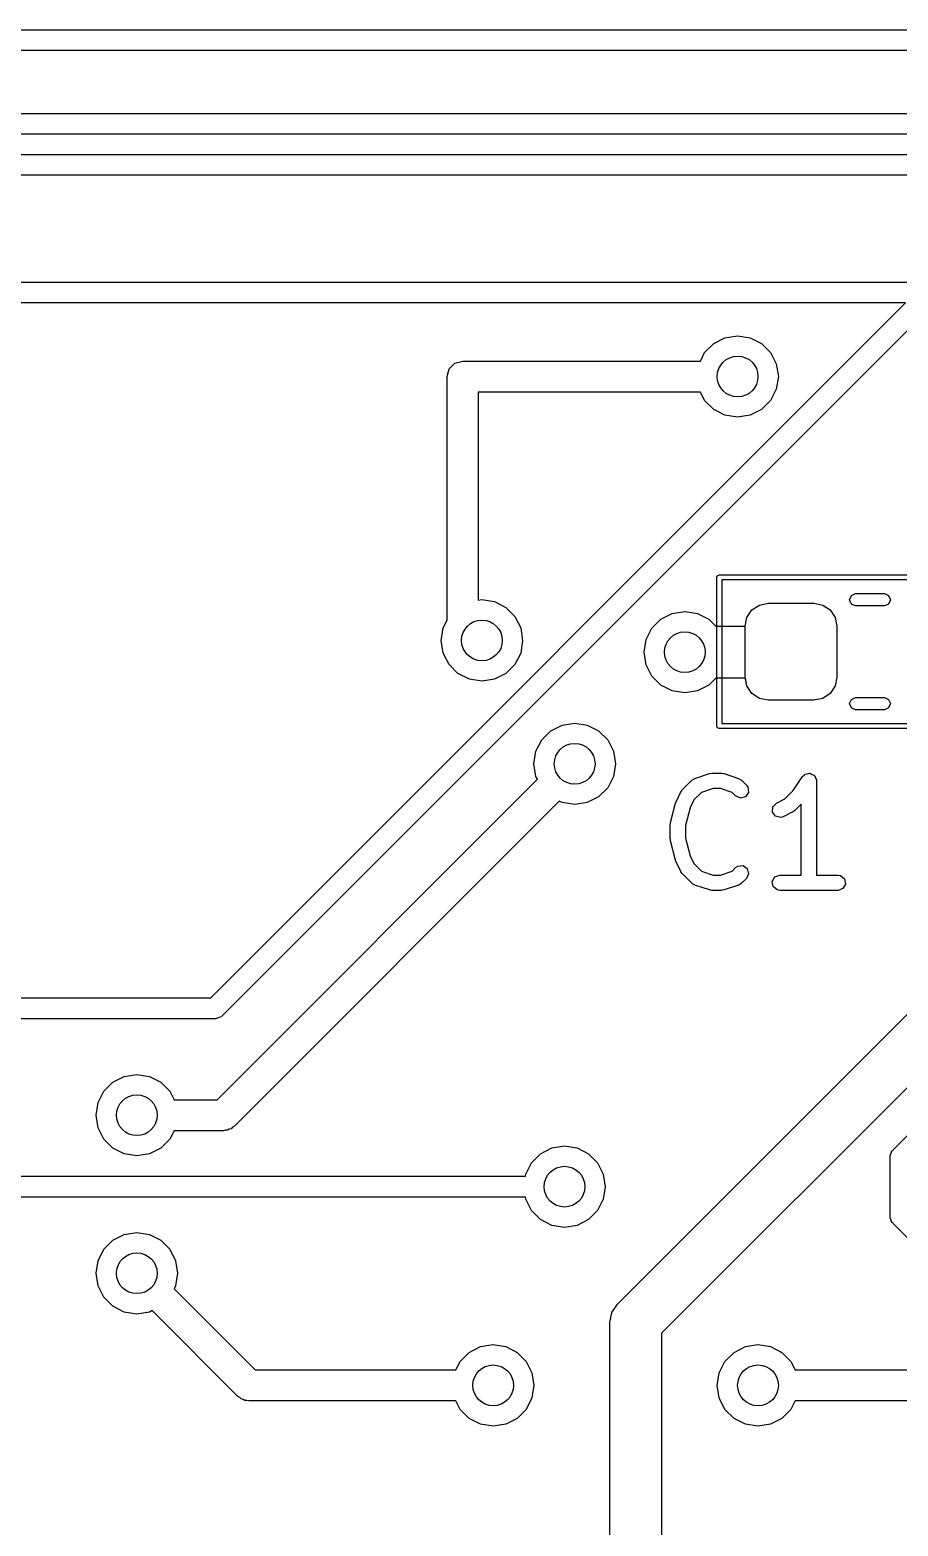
# Model space of a CAD drawing. Extents: x 96 to 198, y -147 to -47.
# Drawn here: x 122.75 to 131.28, y -96.08 to -81.4 of the extents above; entities that cross this region are included whole.
import ezdxf

# ---------------------------------------------------------------- set-up
doc = ezdxf.new("R2010")
doc.units = 0
doc.layers.add('BLACK', color=7, linetype='CONTINUOUS')

msp = doc.modelspace()

# ---------------------------------------------------------------- linework, layer by layer
at = {"layer": 'BLACK', "linetype": 'CONTINUOUS'}
for p, q in [((113.042, -81.3984), (131.958, -81.3984)), ((132, -81.6016), (113, -81.6016)), ((104.85, -82.2186), (132.068, -82.2186)), ((132.11, -82.4218), (104.892, -82.4218)), ((105.939, -82.6218), (132.235, -82.6218)), ((132.277, -82.825), (106.185, -82.825)), ((104.864, -83.875), (131.594, -83.875)), ((131.348, -84.0782), (104.822, -84.0782)), ((124.528, -90.8984), (131.348, -84.0782)), ((131.665, -84.0484), (124.642, -91.0718)), ((129.465, -84.4764), (129.576, -84.4196)), ((129.576, -84.4196), (129.7, -84.4)), ((129.7, -84.4), (129.824, -84.4196)), ((129.824, -84.4196), (129.935, -84.4764)), ((129.334, -84.6476), (129.376, -84.5649)), ((129.376, -84.5649), (129.465, -84.4764)), ((129.935, -84.4764), (130.024, -84.5649)), ((130.024, -84.5649), (130.08, -84.6764)), ((126.868, -84.7238), (126.924, -84.668)), ((126.924, -84.668), (127, -84.6476)), ((127, -84.6476), (129.334, -84.6476)), ((130.08, -84.6764), (130.1, -84.8)), ((126.848, -84.8), (126.868, -84.7238)), ((126.848, -87.1898), (126.848, -84.8)), ((130.1, -84.8), (130.08, -84.9236)), ((129.334, -84.9524), (127.152, -84.9524)), ((127.152, -84.9524), (127.152, -86.9952)), ((129.376, -85.0351), (129.334, -84.9524)), ((130.08, -84.9236), (130.024, -85.0351)), ((129.465, -85.1236), (129.376, -85.0351)), ((129.576, -85.1804), (129.465, -85.1236)), ((129.935, -85.1236), (129.824, -85.1804)), ((130.024, -85.0351), (129.935, -85.1236)), ((129.7, -85.2), (129.576, -85.1804)), ((129.824, -85.1804), (129.7, -85.2)), ((129.495, -86.77), (129.502, -86.7523)), ((129.495, -88.23), (129.495, -86.77)), ((129.502, -86.7523), (129.52, -86.745)), ((129.52, -86.745), (132.48, -86.745)), ((129.545, -86.795), (129.545, -88.205)), ((132.455, -86.795), (129.545, -86.795)), ((127.152, -86.9952), (127.189, -86.9894)), ((127.189, -86.9894), (127.313, -87.0089)), ((127.313, -87.0089), (127.424, -87.0657)), ((127.424, -87.0657), (127.513, -87.1542)), ((129.841, -87.0909), (129.914, -87.0421)), ((129.841, -87.0909), (129.914, -87.0421)), ((129.841, -87.0909), (129.914, -87.0421)), ((129.914, -87.0421), (130, -87.025)), ((129.914, -87.0421), (130, -87.025)), ((129.914, -87.0421), (130, -87.025)), ((130, -87.025), (130.45, -87.025)), ((130, -87.025), (130.45, -87.025)), ((130, -87.025), (130.45, -87.025)), ((130.45, -87.025), (130.536, -87.0421)), ((130.45, -87.025), (130.536, -87.0421)), ((130.45, -87.025), (130.536, -87.0421)), ((130.536, -87.0421), (130.609, -87.0909)), ((130.536, -87.0421), (130.609, -87.0909)), ((130.536, -87.0421), (130.609, -87.0909)), ((130.799, -86.99), (130.817, -86.9476)), ((130.817, -87.0324), (130.799, -86.99)), ((130.817, -86.9476), (130.859, -86.93)), ((130.859, -87.05), (130.817, -87.0324)), ((130.859, -86.93), (131.141, -86.93)), ((131.141, -87.05), (130.859, -87.05)), ((131.141, -86.93), (131.183, -86.9476)), ((131.183, -87.0324), (131.141, -87.05)), ((131.183, -86.9476), (131.201, -86.99)), ((131.201, -86.99), (131.183, -87.0324)), ((126.809, -87.2657), (126.848, -87.1898)), ((127.513, -87.1542), (127.57, -87.2657)), ((128.858, -87.27), (128.946, -87.1815)), ((128.946, -87.1815), (129.058, -87.1247)), ((129.058, -87.1247), (129.181, -87.1051)), ((129.181, -87.1051), (129.305, -87.1247)), ((129.305, -87.1247), (129.416, -87.1815)), ((129.416, -87.1815), (129.486, -87.2511)), ((129.775, -87.25), (129.792, -87.1639)), ((129.775, -87.25), (129.792, -87.1639)), ((129.775, -87.25), (129.792, -87.1639)), ((129.792, -87.1639), (129.841, -87.0909)), ((129.792, -87.1639), (129.841, -87.0909)), ((129.792, -87.1639), (129.841, -87.0909)), ((130.609, -87.0909), (130.658, -87.1639)), ((130.609, -87.0909), (130.658, -87.1639)), ((130.609, -87.0909), (130.658, -87.1639)), ((130.658, -87.1639), (130.675, -87.25)), ((130.658, -87.1639), (130.675, -87.25)), ((130.658, -87.1639), (130.675, -87.25)), ((126.789, -87.3894), (126.809, -87.2657)), ((127.57, -87.2657), (127.589, -87.3894)), ((128.801, -87.3815), (128.858, -87.27)), ((129.486, -87.2511), (129.775, -87.2511)), ((129.775, -87.2511), (129.775, -87.25)), ((129.775, -87.75), (129.775, -87.25)), ((129.775, -87.75), (129.775, -87.25)), ((130.675, -87.25), (130.675, -87.75)), ((130.675, -87.25), (130.675, -87.75)), ((130.675, -87.25), (130.675, -87.75)), ((126.809, -87.513), (126.789, -87.3894)), ((127.589, -87.3894), (127.57, -87.513)), ((128.781, -87.5051), (128.801, -87.3815)), ((128.801, -87.6287), (128.781, -87.5051)), ((126.866, -87.6245), (126.809, -87.513)), ((126.954, -87.713), (126.866, -87.6245)), ((127.513, -87.6245), (127.424, -87.713)), ((127.57, -87.513), (127.513, -87.6245)), ((128.858, -87.7402), (128.801, -87.6287)), ((127.066, -87.7698), (126.954, -87.713)), ((127.189, -87.7894), (127.066, -87.7698)), ((127.313, -87.7698), (127.189, -87.7894)), ((127.424, -87.713), (127.313, -87.7698)), ((128.946, -87.8287), (128.858, -87.7402)), ((129.486, -87.7591), (129.416, -87.8287)), ((129.777, -87.7591), (129.486, -87.7591)), ((129.792, -87.8361), (129.775, -87.75)), ((129.792, -87.8361), (129.775, -87.75)), ((129.792, -87.8361), (129.777, -87.7591)), ((130.675, -87.75), (130.658, -87.8361)), ((130.675, -87.75), (130.658, -87.8361)), ((130.675, -87.75), (130.658, -87.8361)), ((129.058, -87.8855), (128.946, -87.8287)), ((129.181, -87.9051), (129.058, -87.8855)), ((129.305, -87.8855), (129.181, -87.9051)), ((129.416, -87.8287), (129.305, -87.8855)), ((129.841, -87.9091), (129.792, -87.8361)), ((129.841, -87.9091), (129.792, -87.8361)), ((129.841, -87.9091), (129.792, -87.8361)), ((129.914, -87.9579), (129.841, -87.9091)), ((129.914, -87.9579), (129.841, -87.9091)), ((129.914, -87.9579), (129.841, -87.9091)), ((130.609, -87.9091), (130.536, -87.9579)), ((130.609, -87.9091), (130.536, -87.9579)), ((130.609, -87.9091), (130.536, -87.9579)), ((130.658, -87.8361), (130.609, -87.9091)), ((130.658, -87.8361), (130.609, -87.9091)), ((130.658, -87.8361), (130.609, -87.9091)), ((130, -87.975), (129.914, -87.9579)), ((130, -87.975), (129.914, -87.9579)), ((130, -87.975), (129.914, -87.9579)), ((130.45, -87.975), (130, -87.975)), ((130.45, -87.975), (130, -87.975)), ((130.45, -87.975), (130, -87.975)), ((130.536, -87.9579), (130.45, -87.975)), ((130.536, -87.9579), (130.45, -87.975)), ((130.536, -87.9579), (130.45, -87.975)), ((130.799, -88.01), (130.817, -87.9676)), ((130.817, -88.0524), (130.799, -88.01)), ((130.817, -87.9676), (130.859, -87.95)), ((130.859, -88.07), (130.817, -88.0524)), ((130.859, -87.95), (131.141, -87.95)), ((131.141, -88.07), (130.859, -88.07)), ((131.141, -87.95), (131.183, -87.9676)), ((131.183, -88.0524), (131.141, -88.07)), ((131.183, -87.9676), (131.201, -88.01)), ((131.201, -88.01), (131.183, -88.0524)), ((127.865, -88.2764), (127.976, -88.2196)), ((127.976, -88.2196), (128.1, -88.2)), ((128.1, -88.2), (128.224, -88.2196)), ((128.224, -88.2196), (128.335, -88.2764)), ((129.502, -88.2477), (129.495, -88.23)), ((129.545, -88.205), (132.455, -88.205)), ((127.72, -88.4764), (127.776, -88.3649)), ((127.776, -88.3649), (127.865, -88.2764)), ((128.335, -88.2764), (128.424, -88.3649)), ((128.424, -88.3649), (128.48, -88.4764)), ((129.52, -88.255), (129.502, -88.2477)), ((132.48, -88.255), (129.52, -88.255)), ((127.7, -88.6), (127.72, -88.4764)), ((128.48, -88.4764), (128.5, -88.6)), ((127.72, -88.7236), (127.7, -88.6)), ((128.5, -88.6), (128.48, -88.7236)), ((124.588, -91.8965), (127.734, -88.751)), ((127.734, -88.751), (127.72, -88.7236)), ((128.48, -88.7236), (128.424, -88.8351)), ((129.156, -88.8572), (129.252, -88.762)), ((129.252, -88.762), (129.273, -88.747)), ((129.273, -88.747), (129.278, -88.7466)), ((129.278, -88.7466), (129.281, -88.7438)), ((129.281, -88.7438), (129.424, -88.6962)), ((129.424, -88.6962), (129.446, -88.6929)), ((129.446, -88.6929), (129.448, -88.6924)), ((129.448, -88.6924), (129.543, -88.6924)), ((129.543, -88.6924), (129.565, -88.6963)), ((129.565, -88.6963), (129.567, -88.6962)), ((129.567, -88.6962), (129.709, -88.7438)), ((129.709, -88.7438), (129.732, -88.7563)), ((129.732, -88.7563), (129.735, -88.7601)), ((129.735, -88.7601), (129.739, -88.762)), ((129.739, -88.762), (129.786, -88.8096)), ((129.786, -88.8096), (129.801, -88.8309)), ((130.246, -88.8625), (130.338, -88.7258)), ((130.338, -88.7258), (130.356, -88.7069)), ((130.356, -88.7069), (130.36, -88.7057)), ((130.36, -88.7057), (130.362, -88.7024)), ((130.362, -88.7024), (130.384, -88.6986)), ((130.384, -88.6986), (130.405, -88.6925)), ((130.405, -88.6925), (130.409, -88.6943)), ((130.409, -88.6943), (130.413, -88.6935)), ((130.413, -88.6935), (130.432, -88.7044)), ((130.432, -88.7044), (130.452, -88.7131)), ((130.452, -88.7131), (130.454, -88.717)), ((130.454, -88.717), (130.457, -88.7192)), ((130.457, -88.7192), (130.465, -88.7396)), ((130.465, -88.7396), (130.475, -88.7591)), ((130.475, -88.7591), (130.474, -88.7633)), ((130.474, -88.7633), (130.475, -88.7674)), ((130.475, -88.7674), (130.475, -89.6924)), ((127.949, -88.9665), (124.759, -92.1567)), ((127.976, -88.9804), (127.949, -88.9665)), ((128.335, -88.9236), (128.224, -88.9804)), ((128.424, -88.8351), (128.335, -88.9236)), ((129.094, -88.9755), (129.095, -88.9719)), ((129.095, -88.9719), (129.142, -88.8767)), ((129.142, -88.8767), (129.156, -88.8587)), ((129.156, -88.8587), (129.156, -88.8572)), ((129.271, -88.9547), (129.233, -89.0317)), ((129.345, -88.8806), (129.271, -88.9547)), ((129.46, -88.8424), (129.345, -88.8806)), ((129.531, -88.8424), (129.46, -88.8424)), ((129.645, -88.8806), (129.531, -88.8424)), ((129.68, -88.9157), (129.645, -88.8806)), ((129.727, -88.9373), (129.68, -88.9157)), ((129.776, -88.9241), (129.727, -88.9373)), ((129.806, -88.882), (129.776, -88.9241)), ((129.801, -88.8309), (129.806, -88.882)), ((130.081, -88.986), (130.165, -88.9438)), ((130.165, -88.9438), (130.246, -88.8625)), ((128.1, -89), (127.976, -88.9804)), ((128.224, -88.9804), (128.1, -89)), ((129.042, -89.1778), (129.089, -88.9873)), ((129.089, -88.9873), (129.094, -88.9755)), ((129.233, -89.0317), (129.189, -89.2052)), ((130.042, -89.0745), (130.045, -89.0233)), ((130.073, -89.1157), (130.042, -89.0745)), ((130.045, -89.0233), (130.081, -88.986)), ((130.123, -89.1276), (130.073, -89.1157)), ((130.148, -89.1202), (130.123, -89.1276)), ((130.243, -89.0726), (130.148, -89.1202)), ((130.244, -89.0714), (130.243, -89.0726)), ((130.263, -89.0585), (130.244, -89.0714)), ((130.325, -88.9961), (130.263, -89.0585)), ((130.325, -89.6924), (130.325, -88.9961)), ((129.039, -89.196), (129.042, -89.1812)), ((129.039, -89.3388), (129.039, -89.196)), ((129.042, -89.1812), (129.042, -89.1778)), ((129.189, -89.2052), (129.189, -89.3296)), ((129.04, -89.3421), (129.039, -89.3388)), ((129.042, -89.357), (129.04, -89.3421)), ((129.089, -89.5475), (129.042, -89.357)), ((129.189, -89.3296), (129.233, -89.5031)), ((129.091, -89.5504), (129.089, -89.5475)), ((129.095, -89.5628), (129.091, -89.5504)), ((129.233, -89.5031), (129.271, -89.5801)), ((129.142, -89.6581), (129.095, -89.5628)), ((129.144, -89.6592), (129.142, -89.6581)), ((129.156, -89.6776), (129.144, -89.6592)), ((129.252, -89.7728), (129.156, -89.6776)), ((129.271, -89.5801), (129.345, -89.6542)), ((129.345, -89.6542), (129.46, -89.6924)), ((129.46, -89.6924), (129.531, -89.6924)), ((129.531, -89.6924), (129.645, -89.6542)), ((129.645, -89.6542), (129.68, -89.6191)), ((129.68, -89.6191), (129.702, -89.6042)), ((129.702, -89.6042), (129.753, -89.5997)), ((129.753, -89.5997), (129.795, -89.6291)), ((129.808, -89.6787), (129.786, -89.7252)), ((129.795, -89.6291), (129.808, -89.6787)), ((130.066, -89.7099), (130.114, -89.6924)), ((130.114, -89.6924), (130.325, -89.6924)), ((130.475, -89.6924), (130.686, -89.6924)), ((130.686, -89.6924), (130.711, -89.6969)), ((130.711, -89.6969), (130.751, -89.7299)), ((129.256, -89.7747), (129.252, -89.7728)), ((129.258, -89.7785), (129.256, -89.7747)), ((129.281, -89.7909), (129.258, -89.7785)), ((129.424, -89.8385), (129.281, -89.7909)), ((129.426, -89.8385), (129.424, -89.8385)), ((129.448, -89.8424), (129.426, -89.8385)), ((129.543, -89.8424), (129.448, -89.8424)), ((129.544, -89.8418), (129.543, -89.8424)), ((129.567, -89.8385), (129.544, -89.8418)), ((129.709, -89.7909), (129.567, -89.8385)), ((129.713, -89.7881), (129.709, -89.7909)), ((129.717, -89.7877), (129.713, -89.7881)), ((129.739, -89.7728), (129.717, -89.7877)), ((129.786, -89.7252), (129.739, -89.7728)), ((130.04, -89.7544), (130.066, -89.7099)), ((130.049, -89.8049), (130.04, -89.7544)), ((130.089, -89.8379), (130.049, -89.8049)), ((130.114, -89.8424), (130.089, -89.8379)), ((130.686, -89.8424), (130.114, -89.8424)), ((130.734, -89.8248), (130.686, -89.8424)), ((130.76, -89.7804), (130.734, -89.8248)), ((130.751, -89.7299), (130.76, -89.7804)), ((101.852, -90.8984), (124.528, -90.8984)), ((128.52, -93.9039), (131.521, -90.9033)), ((124.57, -91.1016), (101.75, -91.1016)), ((124.578, -91.0991), (124.57, -91.1016)), ((124.586, -91.1003), (124.578, -91.0991)), ((124.607, -91.0895), (124.586, -91.1003)), ((124.63, -91.0822), (124.607, -91.0895)), ((124.635, -91.0756), (124.63, -91.0822)), ((124.642, -91.0718), (124.635, -91.0756)), ((131.955, -91.1881), (128.954, -94.1887)), ((123.476, -91.8138), (123.565, -91.7253)), ((123.565, -91.7253), (123.676, -91.6685)), ((123.676, -91.6685), (123.8, -91.6489)), ((123.8, -91.6489), (123.924, -91.6685)), ((123.924, -91.6685), (124.035, -91.7253)), ((124.035, -91.7253), (124.124, -91.8138)), ((123.42, -91.9253), (123.476, -91.8138)), ((124.124, -91.8138), (124.166, -91.8965)), ((124.166, -91.8965), (124.588, -91.8965)), ((123.4, -92.0489), (123.42, -91.9253)), ((123.42, -92.1725), (123.4, -92.0489)), ((131.227, -92.3875), (131.638, -91.9766)), ((123.476, -92.284), (123.42, -92.1725)), ((124.166, -92.2013), (124.124, -92.284)), ((124.651, -92.2013), (124.166, -92.2013)), ((124.67, -92.1961), (124.651, -92.2013)), ((124.691, -92.1961), (124.67, -92.1961)), ((124.708, -92.1861), (124.691, -92.1961)), ((124.727, -92.1809), (124.708, -92.1861)), ((124.741, -92.1667), (124.727, -92.1809)), ((124.759, -92.1567), (124.741, -92.1667)), ((123.565, -92.3725), (123.476, -92.284)), ((124.124, -92.284), (124.035, -92.3725)), ((127.876, -92.3696), (128, -92.35)), ((128, -92.35), (128.124, -92.3696)), ((123.676, -92.4293), (123.565, -92.3725)), ((123.8, -92.4489), (123.676, -92.4293)), ((123.924, -92.4293), (123.8, -92.4489)), ((124.035, -92.3725), (123.924, -92.4293)), ((127.676, -92.5149), (127.765, -92.4264)), ((127.765, -92.4264), (127.876, -92.3696)), ((128.124, -92.3696), (128.235, -92.4264)), ((128.235, -92.4264), (128.324, -92.5149)), ((131.197, -92.4594), (131.199, -92.4516)), ((131.197, -93.0406), (131.197, -92.4594)), ((131.198, -92.4435), (131.209, -92.4223)), ((131.199, -92.4516), (131.198, -92.4435)), ((131.209, -92.4223), (131.216, -92.3997)), ((131.216, -92.3997), (131.223, -92.3948)), ((131.223, -92.3948), (131.227, -92.3875)), ((127.616, -92.6484), (127.62, -92.6264)), ((127.62, -92.6264), (127.676, -92.5149)), ((128.324, -92.5149), (128.38, -92.6264)), ((128.38, -92.6264), (128.4, -92.75)), ((102.525, -92.6484), (127.616, -92.6484)), ((128.4, -92.75), (128.38, -92.8736)), ((127.616, -92.8516), (102.514, -92.8516)), ((127.62, -92.8736), (127.616, -92.8516)), ((127.676, -92.9851), (127.62, -92.8736)), ((128.38, -92.8736), (128.324, -92.9851)), ((127.765, -93.0736), (127.676, -92.9851)), ((127.876, -93.1304), (127.765, -93.0736)), ((128.235, -93.0736), (128.124, -93.1304)), ((128.324, -92.9851), (128.235, -93.0736)), ((131.199, -93.0484), (131.197, -93.0406)), ((131.198, -93.0565), (131.199, -93.0484)), ((131.209, -93.0777), (131.198, -93.0565)), ((131.216, -93.1003), (131.209, -93.0777)), ((123.565, -93.2764), (123.676, -93.2196)), ((123.676, -93.2196), (123.8, -93.2)), ((123.8, -93.2), (123.924, -93.2196)), ((123.924, -93.2196), (124.035, -93.2764)), ((128, -93.15), (127.876, -93.1304)), ((128.124, -93.1304), (128, -93.15)), ((131.223, -93.1051), (131.216, -93.1003)), ((131.227, -93.1125), (131.223, -93.1051)), ((131.638, -93.5234), (131.227, -93.1125)), ((123.42, -93.4764), (123.476, -93.3649)), ((123.476, -93.3649), (123.565, -93.2764)), ((124.035, -93.2764), (124.124, -93.3649)), ((124.124, -93.3649), (124.18, -93.4764)), ((123.4, -93.6), (123.42, -93.4764)), ((124.18, -93.4764), (124.2, -93.6)), ((123.42, -93.7236), (123.4, -93.6)), ((124.2, -93.6), (124.18, -93.7236)), ((123.476, -93.8351), (123.42, -93.7236)), ((124.18, -93.7236), (124.166, -93.751)), ((124.166, -93.751), (124.963, -94.5476)), ((123.565, -93.9236), (123.476, -93.8351)), ((123.676, -93.9804), (123.565, -93.9236)), ((123.951, -93.9665), (123.924, -93.9804)), ((124.792, -94.8078), (123.951, -93.9665)), ((128.465, -93.9863), (128.52, -93.9039)), ((128.52, -93.9039), (128.52, -93.9039)), ((123.8, -94), (123.676, -93.9804)), ((123.924, -93.9804), (123.8, -94)), ((128.446, -94.0835), (128.465, -93.9863)), ((128.446, -107.246), (128.446, -94.0835)), ((128.954, -94.1887), (128.954, -107.395)), ((126.976, -94.4649), (127.065, -94.3764)), ((127.065, -94.3764), (127.176, -94.3196)), ((127.176, -94.3196), (127.3, -94.3)), ((127.3, -94.3), (127.424, -94.3196)), ((127.424, -94.3196), (127.535, -94.3764)), ((127.535, -94.3764), (127.624, -94.4649)), ((129.576, -94.4649), (129.665, -94.3764)), ((129.665, -94.3764), (129.776, -94.3196)), ((129.776, -94.3196), (129.9, -94.3)), ((129.9, -94.3), (130.024, -94.3196)), ((130.024, -94.3196), (130.135, -94.3764)), ((130.135, -94.3764), (130.224, -94.4649)), ((124.963, -94.5476), (126.934, -94.5476)), ((126.934, -94.5476), (126.976, -94.4649)), ((127.624, -94.4649), (127.68, -94.5764)), ((129.52, -94.5764), (129.576, -94.4649)), ((130.224, -94.4649), (130.266, -94.5476)), ((130.266, -94.5476), (132.9, -94.5476)), ((127.68, -94.5764), (127.7, -94.7)), ((127.7, -94.7), (127.68, -94.8236)), ((129.5, -94.7), (129.52, -94.5764)), ((129.52, -94.8236), (129.5, -94.7)), ((124.81, -94.8178), (124.792, -94.8078)), ((124.824, -94.832), (124.81, -94.8178)), ((124.843, -94.8372), (124.824, -94.832)), ((124.861, -94.8472), (124.843, -94.8372)), ((124.881, -94.8472), (124.861, -94.8472)), ((124.9, -94.8524), (124.881, -94.8472)), ((127.68, -94.8236), (127.624, -94.9351)), ((129.576, -94.9351), (129.52, -94.8236)), ((126.934, -94.8524), (124.9, -94.8524)), ((126.976, -94.9351), (126.934, -94.8524)), ((127.065, -95.0236), (126.976, -94.9351)), ((127.624, -94.9351), (127.535, -95.0236)), ((129.665, -95.0236), (129.576, -94.9351)), ((130.224, -94.9351), (130.135, -95.0236)), ((130.266, -94.8524), (130.224, -94.9351)), ((132.837, -94.8524), (130.266, -94.8524)), ((127.176, -95.0804), (127.065, -95.0236)), ((127.3, -95.1), (127.176, -95.0804)), ((127.424, -95.0804), (127.3, -95.1)), ((127.535, -95.0236), (127.424, -95.0804)), ((129.776, -95.0804), (129.665, -95.0236)), ((129.9, -95.1), (129.776, -95.0804)), ((130.024, -95.0804), (129.9, -95.1)), ((130.135, -95.0236), (130.024, -95.0804))]:
    msp.add_line(p, q, dxfattribs=at)
at = {"layer": 'BLACK'}
for centre in [(129.7, -84.8), (127.189, -87.3894), (129.181, -87.5051), (128.1, -88.6), (123.8, -92.0489), (128, -92.75), (123.8, -93.6), (127.3, -94.7), (129.9, -94.7)]:
    msp.add_circle(centre, 0.2, dxfattribs=at)

doc.saveas('drawing.dxf')
